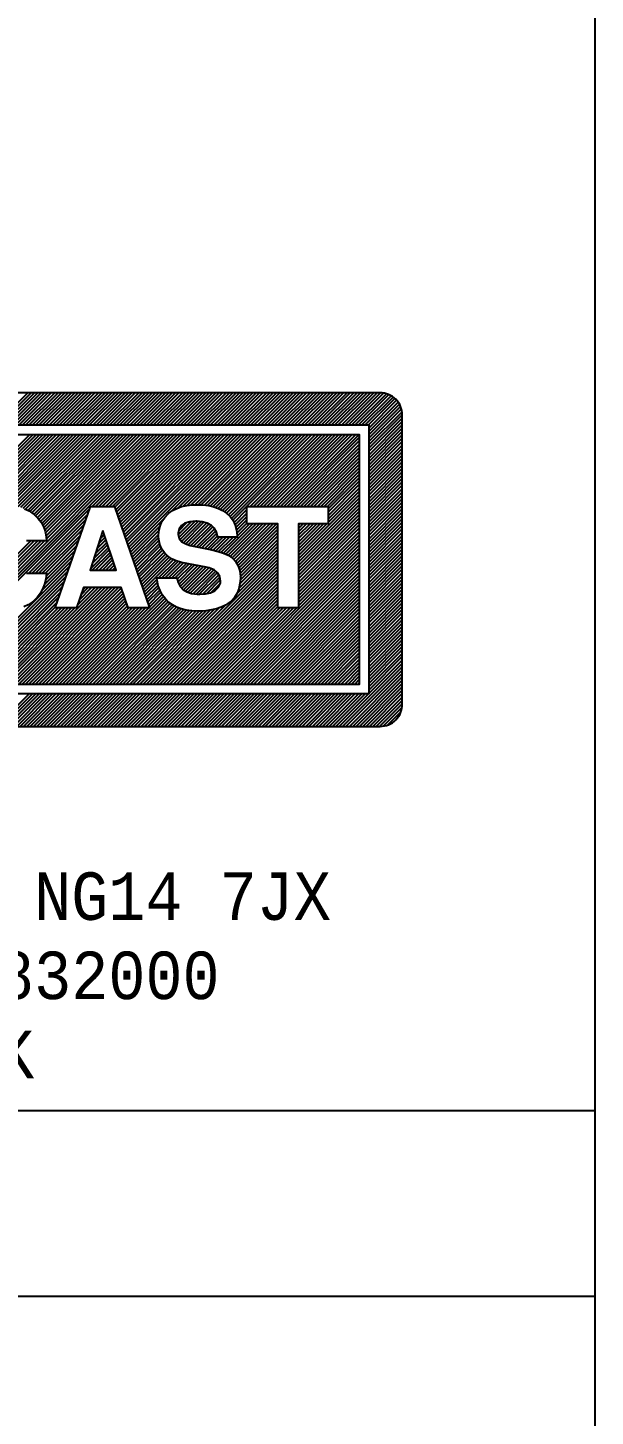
# Model space of a CAD drawing. Extents: x 0 to 40200, y 0 to 28450.
# Drawn here: x 39006 to 40200, y 2748 to 5670 of the extents above; entities that cross this region are included whole.
import ezdxf

# ---------------------------------------------------------------- set-up
doc = ezdxf.new("R2010")
doc.units = 0
doc.layers.get('0').update_dxf_attribs({"linetype": 'CONTINUOUS'})
doc.layers.add('TITLE_BLOCK', color=7, linetype='CONTINUOUS')
doc.styles.add('CADFONT1', font='monotxt.shx', dxfattribs={"width": 0.901937})

# ---------------------------------------------------------------- blocks, each defined once
blk = doc.blocks.new('*X10')
at = {"color": 172, "linetype": 'CONTINUOUS'}
for points in [[(38780.4, 4577.6), (39016.3, 4813.6)], [(38787.5, 4577.6), (39023.4, 4813.6)], [(38794.5, 4577.6), (39030.5, 4813.6)], [(38801.6, 4577.6), (39037.6, 4813.6)], [(38808.7, 4577.6), (39044.6, 4813.6)], [(38815.7, 4577.6), (39051.7, 4813.6)], [(38818.3, 4573.1), (39058.8, 4813.6)], [(38826.7, 4631), (39009.3, 4813.6)], [(38907.8, 4655.6), (39065.8, 4813.6)], [(38920.2, 4660.8), (39072.9, 4813.6)], [(38930.1, 4663.7), (39080, 4813.6)], [(38938.7, 4665.3), (39087.1, 4813.6)], [(38939.7, 4482.4), (39270.9, 4813.6)], [(38945.6, 4481.3), (39278, 4813.6)], [(38946.6, 4666.1), (39094.1, 4813.6)], [(38951.8, 4480.3), (39285, 4813.6)], [(38954, 4666.4), (39101.2, 4813.6)], [(38960.9, 4666.2), (39108.3, 4813.6)], [(38967.6, 4665.9), (39115.3, 4813.6)], [(38973.8, 4665), (39122.4, 4813.6)], [(38979.9, 4664), (39129.5, 4813.6)], [(38985.6, 4662.6), (39136.6, 4813.6)], [(38991, 4661), (39143.6, 4813.6)], [(38996.2, 4659.1), (39150.7, 4813.6)], [(39001.2, 4657), (39157.8, 4813.6)], [(39005.9, 4654.6), (39164.8, 4813.6)], [(39010.3, 4652), (39171.9, 4813.6)], [(39014.5, 4649.1), (39179, 4813.6)], [(39018.6, 4646.2), (39186.1, 4813.6)], [(39022.3, 4642.8), (39193.1, 4813.6)], [(39025.9, 4639.3), (39200.2, 4813.6)], [(39029.2, 4635.5), (39207.3, 4813.6)], [(39032.3, 4631.5), (39214.3, 4813.6)], [(39035.1, 4627.2), (39221.4, 4813.6)], [(39037.6, 4622.7), (39228.5, 4813.6)], [(39039.8, 4617.8), (39235.6, 4813.6)], [(39041.7, 4612.6), (39242.6, 4813.6)], [(39043.2, 4607.1), (39249.7, 4813.6)], [(39044.4, 4601.2), (39256.8, 4813.6)], [(39045, 4594.8), (39263.8, 4813.6)], [(39141.4, 4662.9), (39292.1, 4813.6)], [(39148.5, 4662.9), (39299.2, 4813.6)], [(39155.6, 4662.9), (39306.3, 4813.6)], [(39162.6, 4662.9), (39313.3, 4813.6)], [(39169.7, 4662.9), (39320.4, 4813.6)], [(39176.8, 4662.9), (39327.5, 4813.6)], [(39183.9, 4662.9), (39334.5, 4813.6)], [(39189.2, 4661.2), (39341.6, 4813.6)], [(39191, 4655.9), (39348.7, 4813.6)], [(39192.8, 4650.7), (39355.8, 4813.6)], [(39194.6, 4645.4), (39362.8, 4813.6)], [(39196.4, 4640.1), (39369.9, 4813.6)], [(39198.2, 4634.9), (39377, 4813.6)], [(39200, 4629.6), (39384, 4813.6)], [(39201.8, 4624.3), (39391.1, 4813.6)], [(39203.6, 4619.1), (39398.2, 4813.6)], [(39205.5, 4613.8), (39405.3, 4813.6)], [(39207.3, 4608.5), (39412.3, 4813.6)], [(39209.1, 4603.3), (39419.4, 4813.6)], [(39210.9, 4598), (39426.5, 4813.6)], [(39212.7, 4592.7), (39433.5, 4813.6)], [(39214.5, 4587.5), (39440.6, 4813.6)], [(39216.3, 4582.2), (39447.7, 4813.6)], [(39218.1, 4576.9), (39454.8, 4813.6)], [(39219.9, 4571.7), (39461.8, 4813.6)], [(39307.3, 4652), (39468.9, 4813.6)], [(39322.2, 4659.8), (39476, 4813.6)], [(39332.6, 4663.1), (39483, 4813.6)], [(39341.5, 4665), (39490.1, 4813.6)], [(39349.5, 4665.9), (39497.2, 4813.6)], [(39357, 4666.3), (39504.3, 4813.6)], [(39364.1, 4666.4), (39511.3, 4813.6)], [(39370.9, 4666.1), (39518.4, 4813.6)], [(39377.4, 4665.6), (39525.5, 4813.6)], [(39383.7, 4664.8), (39532.5, 4813.6)], [(39389.7, 4663.7), (39539.6, 4813.6)], [(39395.6, 4662.5), (39546.7, 4813.6)], [(39401, 4660.8), (39553.7, 4813.6)], [(39406.2, 4659), (39560.8, 4813.6)], [(39411, 4656.7), (39567.9, 4813.6)], [(39415.8, 4654.4), (39575, 4813.6)], [(39420, 4651.6), (39582, 4813.6)], [(39424.3, 4648.8), (39589.1, 4813.6)], [(39427.9, 4645.3), (39596.2, 4813.6)], [(39431.5, 4641.9), (39603.2, 4813.6)], [(39434.6, 4637.8), (39610.3, 4813.6)], [(39437.5, 4633.7), (39617.4, 4813.6)], [(39473.8, 4662.9), (39624.5, 4813.6)], [(39480.8, 4662.9), (39631.5, 4813.6)], [(39487.9, 4662.9), (39638.6, 4813.6)], [(39495, 4662.9), (39645.7, 4813.6)], [(39502.1, 4662.9), (39652.7, 4813.6)], [(39509.1, 4662.9), (39659.8, 4813.6)], [(39516.2, 4662.9), (39666.9, 4813.6)], [(39523.3, 4662.9), (39674, 4813.6)], [(39530.3, 4662.9), (39681, 4813.6)], [(39537.4, 4662.9), (39688.1, 4813.6)], [(39544.5, 4662.9), (39695.2, 4813.6)], [(39551.6, 4662.9), (39702.2, 4813.6)], [(39558.6, 4662.9), (39704.1, 4808.4)], [(39565.7, 4662.9), (39704.1, 4801.3)], [(39572.8, 4662.9), (39704.1, 4794.2)], [(39579.8, 4662.9), (39704.1, 4787.2)], [(39586.9, 4662.9), (39704.1, 4780.1)], [(39594, 4662.9), (39704.1, 4773)], [(39601, 4662.9), (39704.1, 4766)], [(39608.1, 4662.9), (39704.1, 4758.9)], [(39615.2, 4662.9), (39704.1, 4751.8)], [(39622.3, 4662.9), (39704.1, 4744.7)], [(39629.3, 4662.9), (39704.1, 4737.7)], [(39636.4, 4662.9), (39704.1, 4730.6)], [(39638.1, 4657.5), (39704.1, 4723.5)], [(39638.1, 4650.5), (39704.1, 4716.5)], [(39638.1, 4643.4), (39704.1, 4709.4)], [(39575.6, 4559.7), (39704.1, 4688.2)], [(39575.6, 4552.6), (39704.1, 4681.1)], [(39638.1, 4636.3), (39704.1, 4702.3)], [(39638.1, 4629.3), (39704.1, 4695.2)], [(38959.2, 4480.7), (39136, 4657.5)], [(39007.7, 4522.1), (39132.3, 4646.7)], [(39439.9, 4629), (39467, 4656.1)], [(39442.2, 4624.2), (39467, 4649)], [(39575.6, 4545.6), (39704.1, 4674)], [(39575.6, 4538.5), (39704.1, 4667)], [(39575.6, 4531.4), (39704.1, 4659.9)], [(39575.6, 4524.3), (39704.1, 4652.8)], [(39014.8, 4522.1), (39128.5, 4635.8)], [(39021.9, 4522.1), (39124.7, 4625)], [(39221.7, 4566.4), (39291.5, 4636.2)], [(39223.5, 4561.1), (39284.3, 4621.9)], [(39322.4, 4603.4), (39349.7, 4630.8)], [(39323.4, 4611.5), (39340.6, 4628.8)], [(39323.6, 4597.6), (39357.4, 4631.4)], [(39326, 4592.9), (39364.3, 4631.3)], [(39329.2, 4589), (39370.8, 4630.7)], [(39333.5, 4586.3), (39376.6, 4629.4)], [(39338.2, 4583.9), (39382.1, 4627.8)], [(39343.4, 4582.1), (39386.8, 4625.5)], [(39349, 4580.6), (39391.4, 4622.9)], [(39354.8, 4579.3), (39395.2, 4619.7)], [(39417.7, 4564.4), (39479.6, 4626.3)], [(39422.6, 4562.2), (39486.6, 4626.3)], [(39427.5, 4560), (39493.7, 4626.3)], [(39431.8, 4557.3), (39500.8, 4626.3)], [(39436, 4554.5), (39507.8, 4626.3)], [(39439.5, 4550.9), (39514.9, 4626.3)], [(39442.9, 4547.2), (39522, 4626.3)], [(39443.8, 4618.8), (39467, 4642)], [(39445.3, 4613.2), (39467, 4634.9)], [(39445.7, 4542.9), (39529.1, 4626.3)], [(39445.9, 4606.7), (39467, 4627.8)], [(39446.4, 4600.2), (39472.5, 4626.3)], [(39448.2, 4538.4), (39531.8, 4621.9)], [(39575.6, 4517.3), (39704.1, 4645.7)], [(39575.6, 4510.2), (39704.1, 4638.7)], [(39575.6, 4503.1), (39704.1, 4631.6)], [(39575.6, 4623.3), (39578.6, 4626.3)], [(39575.6, 4566.8), (39635.1, 4626.3)], [(39575.6, 4573.8), (39628.1, 4626.3)], [(39575.6, 4580.9), (39621, 4626.3)], [(39575.6, 4588), (39613.9, 4626.3)], [(39575.6, 4595.1), (39606.8, 4626.3)], [(39575.6, 4602.1), (39599.8, 4626.3)], [(39575.6, 4609.2), (39592.7, 4626.3)], [(39575.6, 4616.3), (39585.6, 4626.3)], [(39575.6, 4496.1), (39704.1, 4624.5)], [(39575.6, 4489), (39704.1, 4617.5)], [(38918.5, 4496.5), (39012.5, 4590.5)], [(38921.8, 4492.8), (39019.5, 4590.5)], [(38925.8, 4489.7), (39026.6, 4590.5)], [(38930, 4486.8), (39033.7, 4590.5)], [(38934.8, 4484.5), (39040.7, 4590.5)], [(39028.9, 4522.1), (39120.9, 4614.1)], [(39036, 4522.1), (39117.2, 4603.3)], [(39043.1, 4522.1), (39113.4, 4592.4)], [(39225.3, 4555.9), (39282.1, 4612.7)], [(39227.1, 4550.6), (39281.3, 4604.8)], [(39228.9, 4545.3), (39281, 4597.4)], [(39230.7, 4540.1), (39281.7, 4591.1)], [(39360.7, 4578.1), (39398.6, 4616)], [(39366.5, 4576.9), (39401.3, 4611.6)], [(39372.4, 4575.7), (39403.5, 4606.8)], [(39378.2, 4574.4), (39404.8, 4601)], [(39384.1, 4573.2), (39408.7, 4597.8)], [(39389.9, 4572), (39415.8, 4597.8)], [(39395.7, 4570.7), (39422.9, 4597.8)], [(39401.4, 4569.3), (39429.9, 4597.8)], [(39407.1, 4567.9), (39437, 4597.8)], [(39412.4, 4566.1), (39444.1, 4597.8)], [(39450, 4533.1), (39531.8, 4614.8)], [(39451.7, 4527.7), (39531.8, 4607.8)], [(39452.5, 4521.4), (39531.8, 4600.7)], [(39453.1, 4515), (39531.8, 4593.6)], [(39575.6, 4481.9), (39704.1, 4610.4)], [(39575.6, 4474.9), (39704.1, 4603.3)], [(39575.6, 4467.8), (39704.1, 4596.3)], [(39575.6, 4460.7), (39704.1, 4589.2)], [(39040.2, 4498), (39102.1, 4559.9)], [(39043, 4507.9), (39105.9, 4570.8)], [(39044.5, 4516.4), (39109.6, 4581.6)], [(39232.5, 4534.8), (39282.9, 4585.2)], [(39234.3, 4529.5), (39284.7, 4579.9)], [(39236.1, 4524.3), (39286.9, 4575.1)], [(39237.9, 4519), (39289.6, 4570.6)], [(39239.7, 4513.7), (39292.6, 4566.6)], [(39241.5, 4508.5), (39295.8, 4562.7)], [(39243.4, 4503.2), (39299.3, 4559.2)], [(39418.2, 4289.1), (39704.1, 4575)], [(39425.2, 4289.1), (39704.1, 4568)], [(39432.3, 4289.1), (39704.1, 4560.9)], [(39445.6, 4479.2), (39531.8, 4565.3)], [(39450.3, 4491), (39531.8, 4572.4)], [(39452.3, 4500), (39531.8, 4579.5)], [(39452.9, 4507.7), (39531.8, 4586.6)], [(39575.6, 4453.6), (39704.1, 4582.1)], [(38845.4, 4289.1), (39094.5, 4538.2)], [(39034.7, 4485.4), (39098.3, 4549.1)], [(39245.2, 4497.9), (39303.4, 4556.2)], [(39247, 4492.7), (39307.6, 4553.3)], [(39248.8, 4487.4), (39312.3, 4550.9)], [(39262.6, 4289.1), (39531.8, 4558.3)], [(39269.7, 4289.1), (39531.8, 4551.2)], [(39276.7, 4289.1), (39531.8, 4544.1)], [(39280.9, 4512.5), (39317.1, 4548.6)], [(39283.8, 4289.1), (39531.8, 4537.1)], [(39288, 4512.5), (39322.5, 4546.9)], [(39290.9, 4289.1), (39531.8, 4530)], [(39295, 4512.5), (39328, 4545.4)], [(39302.1, 4512.5), (39333.8, 4544.2)], [(39309.2, 4512.5), (39339.8, 4543)], [(39316.3, 4512.5), (39345.7, 4541.9)], [(39320.3, 4509.5), (39351.7, 4540.8)], [(39321.7, 4503.8), (39357.6, 4539.7)], [(39323.9, 4498.9), (39363.5, 4538.5)], [(39326.3, 4494.2), (39369.5, 4537.4)], [(39329.7, 4490.5), (39375.4, 4536.3)], [(39333.3, 4487.1), (39381.4, 4535.1)], [(39337.7, 4484.4), (39387, 4533.8)], [(39342.5, 4482.1), (39392.1, 4531.7)], [(39347.8, 4480.4), (39397.1, 4529.7)], [(39439.4, 4289.1), (39704.1, 4553.8)], [(39446.4, 4289.1), (39704.1, 4546.8)], [(39453.5, 4289.1), (39704.1, 4539.7)], [(39460.6, 4289.1), (39704.1, 4532.6)], [(38852.5, 4289.1), (39090.8, 4527.4)], [(38859.5, 4289.1), (39087, 4516.5)], [(38866.6, 4289.1), (39083.2, 4505.7)], [(39250.6, 4482.1), (39277.6, 4509.1)], [(39252.4, 4476.9), (39278.7, 4503.2)], [(39297.9, 4289.1), (39531.8, 4522.9)], [(39305, 4289.1), (39531.8, 4515.8)], [(39312.1, 4289.1), (39531.8, 4508.8)], [(39319.2, 4289.1), (39531.8, 4501.7)], [(39353.7, 4479.2), (39401.2, 4526.7)], [(39359.9, 4478.3), (39405.1, 4523.5)], [(39366.6, 4477.9), (39407.8, 4519.1)], [(39374.1, 4478.4), (39410, 4514.3)], [(39382, 4479.2), (39411, 4508.2)], [(39391.7, 4481.9), (39410.4, 4500.5)], [(39467.6, 4289.1), (39704.1, 4525.5)], [(39474.7, 4289.1), (39704.1, 4518.5)], [(39481.8, 4289.1), (39704.1, 4511.4)], [(39488.9, 4289.1), (39704.1, 4504.3)], [(38873.7, 4289.1), (39079.4, 4494.9)], [(38880.8, 4289.1), (39075.7, 4484)], [(38887.8, 4289.1), (39071.9, 4473.2)], [(38951.5, 4289.1), (39154.4, 4492)], [(38958.5, 4289.1), (39161.4, 4492)], [(38965.6, 4289.1), (39168.5, 4492)], [(38972.7, 4289.1), (39175.6, 4492)], [(38979.7, 4289.1), (39182.7, 4492)], [(38986.8, 4289.1), (39189.7, 4492)], [(38993.9, 4289.1), (39196.8, 4492)], [(39001, 4289.1), (39202.6, 4490.7)], [(39008, 4289.1), (39204.4, 4485.4)], [(39015.1, 4289.1), (39206.2, 4480.2)], [(39022.2, 4289.1), (39208, 4475)], [(39107, 4289.1), (39291.4, 4473.4)], [(39109.9, 4454.6), (39147.3, 4492)], [(39113.6, 4465.3), (39140.2, 4492)], [(39117.3, 4476.1), (39133.2, 4492)], [(39121, 4486.9), (39126.1, 4492)], [(39254.2, 4471.6), (39280, 4497.4)], [(39256, 4466.3), (39281.7, 4492.1)], [(39257.8, 4461.1), (39283.6, 4486.9)], [(39259.6, 4455.8), (39286, 4482.2)], [(39261.4, 4450.5), (39288.5, 4477.6)], [(39326.2, 4289.1), (39531.8, 4494.6)], [(39333.3, 4289.1), (39531.8, 4487.6)], [(39340.4, 4289.1), (39531.8, 4480.5)], [(39347.4, 4289.1), (39531.8, 4473.4)], [(39495.9, 4289.1), (39704.1, 4497.3)], [(39503, 4289.1), (39704.1, 4490.2)], [(39510.1, 4289.1), (39704.1, 4483.1)], [(39517.1, 4289.1), (39704.1, 4476)], [(38894.9, 4289.1), (39068.1, 4462.3)], [(38902, 4289.1), (39064.4, 4451.5)], [(38909, 4289.1), (39069.1, 4449.1)], [(38916.1, 4289.1), (39076.1, 4449.1)], [(38923.2, 4289.1), (39083.2, 4449.1)], [(38930.2, 4289.1), (39090.3, 4449.1)], [(38937.3, 4289.1), (39097.4, 4449.1)], [(38944.4, 4289.1), (39104.4, 4449.1)], [(39029.2, 4289.1), (39209.9, 4469.7)], [(39036.3, 4289.1), (39211.7, 4464.5)], [(39043.4, 4289.1), (39213.5, 4459.2)], [(39050.5, 4289.1), (39215.4, 4454)], [(39057.5, 4289.1), (39217.6, 4449.1)], [(39064.6, 4289.1), (39224.6, 4449.1)], [(39071.7, 4289.1), (39231.7, 4449.1)], [(39078.7, 4289.1), (39238.8, 4449.1)], [(39085.8, 4289.1), (39245.8, 4449.1)], [(39092.9, 4289.1), (39252.9, 4449.1)], [(39100, 4289.1), (39260, 4449.1)], [(39114.1, 4289.1), (39294.4, 4469.4)], [(39121.2, 4289.1), (39297.9, 4465.8)], [(39128.2, 4289.1), (39301.5, 4462.3)], [(39135.3, 4289.1), (39305.3, 4459.1)], [(39142.4, 4289.1), (39309.4, 4456.1)], [(39149.5, 4289.1), (39313.9, 4453.5)], [(39156.5, 4289.1), (39318.5, 4451.1)], [(39163.6, 4289.1), (39323.6, 4449.1)], [(39170.7, 4289.1), (39328.7, 4447.1)], [(39177.7, 4289.1), (39334.4, 4445.7)], [(39184.8, 4289.1), (39340.1, 4444.4)], [(39191.9, 4289.1), (39346.3, 4443.5)], [(39198.9, 4289.1), (39352.7, 4442.8)], [(39206, 4289.1), (39359.5, 4442.5)], [(39213.1, 4289.1), (39366.5, 4442.5)], [(39220.2, 4289.1), (39373.9, 4442.8)], [(39227.2, 4289.1), (39381.5, 4443.3)], [(39234.3, 4289.1), (39389.8, 4444.6)], [(39241.4, 4289.1), (39398.7, 4446.5)], [(39248.4, 4289.1), (39408.9, 4449.5)], [(39255.5, 4289.1), (39421.7, 4455.3)], [(39354.5, 4289.1), (39531.8, 4466.3)], [(39361.6, 4289.1), (39531.8, 4459.3)], [(39368.7, 4289.1), (39531.8, 4452.2)], [(39375.7, 4289.1), (39535.8, 4449.1)], [(39382.8, 4289.1), (39542.8, 4449.1)], [(39389.9, 4289.1), (39549.9, 4449.1)], [(39396.9, 4289.1), (39557, 4449.1)], [(39404, 4289.1), (39564, 4449.1)], [(39411.1, 4289.1), (39571.1, 4449.1)], [(39524.2, 4289.1), (39704.1, 4469)], [(39531.3, 4289.1), (39704.1, 4461.9)], [(39538.4, 4289.1), (39704.1, 4454.8)], [(39545.4, 4289.1), (39704.1, 4447.8)], [(39552.5, 4289.1), (39704.1, 4440.7)], [(39559.6, 4289.1), (39704.1, 4433.6)], [(39566.6, 4289.1), (39704.1, 4426.5)], [(39573.7, 4289.1), (39704.1, 4419.5)], [(39580.8, 4289.1), (39704.1, 4412.4)], [(39587.9, 4289.1), (39704.1, 4405.3)], [(39594.9, 4289.1), (39704.1, 4398.3)], [(39602, 4289.1), (39704.1, 4391.2)], [(39609.1, 4289.1), (39704.1, 4384.1)], [(39616.1, 4289.1), (39704.1, 4377)], [(39623.2, 4289.1), (39704.1, 4370)], [(39630.3, 4289.1), (39704.1, 4362.9)], [(39637.4, 4289.1), (39704.1, 4355.8)], [(39644.4, 4289.1), (39704.1, 4348.8)], [(39651.5, 4289.1), (39704.1, 4341.7)], [(39658.6, 4289.1), (39704.1, 4334.6)], [(39665.6, 4289.1), (39704.1, 4327.6)], [(39672.7, 4289.1), (39704.1, 4320.5)], [(39679.8, 4289.1), (39704.1, 4313.4)], [(39686.9, 4289.1), (39704.1, 4306.3)], [(39693.9, 4289.1), (39704.1, 4299.3)], [(39701, 4289.1), (39704.1, 4292.2)]]:
    blk.add_lwpolyline(points, dxfattribs=at)
blk = doc.blocks.new('*X11')
at = {"color": 172, "linetype": 'CONTINUOUS'}
for points in [[(39151.3, 4573.8), (39170, 4592.5)], [(39154.6, 4584.1), (39168.2, 4597.7)], [(39157.9, 4594.5), (39166.4, 4603)], [(39161.1, 4604.8), (39164.6, 4608.3)], [(39138.3, 4532.4), (39177.1, 4571.3)], [(39141.5, 4542.8), (39175.3, 4576.6)], [(39141.5, 4528.6), (39178.9, 4566)], [(39144.8, 4553.1), (39173.6, 4581.9)], [(39148.1, 4563.5), (39171.8, 4587.2)], [(39148.6, 4528.6), (39180.7, 4560.8)], [(39155.7, 4528.6), (39182.5, 4555.5)], [(39162.7, 4528.6), (39184.3, 4550.2)], [(39169.8, 4528.6), (39186.1, 4544.9)], [(39176.9, 4528.6), (39187.8, 4539.6)], [(39183.9, 4528.6), (39189.6, 4534.3)], [(39191, 4528.6), (39191.4, 4529)]]:
    blk.add_lwpolyline(points, dxfattribs=at)
blk = doc.blocks.new('*X12')
at = {"color": 172, "linetype": 'CONTINUOUS'}
for points in [[(38937.4, 4833.6), (39005.8, 4902.1)], [(38944.4, 4833.6), (39012.9, 4902.1)], [(38951.5, 4833.6), (39020, 4902.1)], [(38958.6, 4833.6), (39027, 4902.1)], [(38965.6, 4833.6), (39034.1, 4902.1)], [(38972.7, 4833.6), (39041.2, 4902.1)], [(38979.8, 4833.6), (39048.2, 4902.1)], [(38986.9, 4833.6), (39055.3, 4902.1)], [(38993.9, 4833.6), (39062.4, 4902.1)], [(39001, 4833.6), (39069.5, 4902.1)], [(39008.1, 4833.6), (39076.5, 4902.1)], [(39015.1, 4833.6), (39083.6, 4902.1)], [(39022.2, 4833.6), (39090.7, 4902.1)], [(39029.3, 4833.6), (39097.7, 4902.1)], [(39036.3, 4833.6), (39104.8, 4902.1)], [(39043.4, 4833.6), (39111.9, 4902.1)], [(39050.5, 4833.6), (39119, 4902.1)], [(39057.6, 4833.6), (39126, 4902.1)], [(39064.6, 4833.6), (39133.1, 4902.1)], [(39071.7, 4833.6), (39140.2, 4902.1)], [(39078.8, 4833.6), (39147.2, 4902.1)], [(39085.8, 4833.6), (39154.3, 4902.1)], [(39092.9, 4833.6), (39161.4, 4902.1)], [(39100, 4833.6), (39168.4, 4902.1)], [(39107.1, 4833.6), (39175.5, 4902.1)], [(39114.1, 4833.6), (39182.6, 4902.1)], [(39121.2, 4833.6), (39189.7, 4902.1)], [(39128.3, 4833.6), (39196.7, 4902.1)], [(39135.3, 4833.6), (39203.8, 4902.1)], [(39142.4, 4833.6), (39210.9, 4902.1)], [(39149.5, 4833.6), (39217.9, 4902.1)], [(39156.6, 4833.6), (39225, 4902.1)], [(39163.6, 4833.6), (39232.1, 4902.1)], [(39170.7, 4833.6), (39239.2, 4902.1)], [(39177.8, 4833.6), (39246.2, 4902.1)], [(39184.8, 4833.6), (39253.3, 4902.1)], [(39191.9, 4833.6), (39260.4, 4902.1)], [(39199, 4833.6), (39267.4, 4902.1)], [(39206.1, 4833.6), (39274.5, 4902.1)], [(39213.1, 4833.6), (39281.6, 4902.1)], [(39220.2, 4833.6), (39288.7, 4902.1)], [(39227.3, 4833.6), (39295.7, 4902.1)], [(39234.3, 4833.6), (39302.8, 4902.1)], [(39241.4, 4833.6), (39309.9, 4902.1)], [(39248.5, 4833.6), (39316.9, 4902.1)], [(39255.6, 4833.6), (39324, 4902.1)], [(39262.6, 4833.6), (39331.1, 4902.1)], [(39269.7, 4833.6), (39338.2, 4902.1)], [(39276.8, 4833.6), (39345.2, 4902.1)], [(39283.8, 4833.6), (39352.3, 4902.1)], [(39290.9, 4833.6), (39359.4, 4902.1)], [(39298, 4833.6), (39366.4, 4902.1)], [(39305, 4833.6), (39373.5, 4902.1)], [(39312.1, 4833.6), (39380.6, 4902.1)], [(39319.2, 4833.6), (39387.7, 4902.1)], [(39326.3, 4833.6), (39394.7, 4902.1)], [(39333.3, 4833.6), (39401.8, 4902.1)], [(39340.4, 4833.6), (39408.9, 4902.1)], [(39347.5, 4833.6), (39415.9, 4902.1)], [(39354.5, 4833.6), (39423, 4902.1)], [(39361.6, 4833.6), (39430.1, 4902.1)], [(39368.7, 4833.6), (39437.1, 4902.1)], [(39375.8, 4833.6), (39444.2, 4902.1)], [(39382.8, 4833.6), (39451.3, 4902.1)], [(39389.9, 4833.6), (39458.4, 4902.1)], [(39397, 4833.6), (39465.4, 4902.1)], [(39404, 4833.6), (39472.5, 4902.1)], [(39411.1, 4833.6), (39479.6, 4902.1)], [(39418.2, 4833.6), (39486.6, 4902.1)], [(39425.3, 4833.6), (39493.7, 4902.1)], [(39432.3, 4833.6), (39500.8, 4902.1)], [(39439.4, 4833.6), (39507.9, 4902.1)], [(39446.5, 4833.6), (39514.9, 4902.1)], [(39453.5, 4833.6), (39522, 4902.1)], [(39460.6, 4833.6), (39529.1, 4902.1)], [(39467.7, 4833.6), (39536.1, 4902.1)], [(39474.8, 4833.6), (39543.2, 4902.1)], [(39481.8, 4833.6), (39550.3, 4902.1)], [(39488.9, 4833.6), (39557.4, 4902.1)], [(39496, 4833.6), (39564.4, 4902.1)], [(39503, 4833.6), (39571.5, 4902.1)], [(39510.1, 4833.6), (39578.6, 4902.1)], [(39517.2, 4833.6), (39585.6, 4902.1)], [(39524.3, 4833.6), (39592.7, 4902.1)], [(39531.3, 4833.6), (39599.8, 4902.1)], [(39538.4, 4833.6), (39606.9, 4902.1)], [(39545.5, 4833.6), (39613.9, 4902.1)], [(39552.5, 4833.6), (39621, 4902.1)], [(39559.6, 4833.6), (39628.1, 4902.1)], [(39566.7, 4833.6), (39635.1, 4902.1)], [(39573.7, 4833.6), (39642.2, 4902.1)], [(39580.8, 4833.6), (39649.3, 4902.1)], [(39587.9, 4833.6), (39656.4, 4902.1)], [(39595, 4833.6), (39663.4, 4902.1)], [(39602, 4833.6), (39670.5, 4902.1)], [(39609.1, 4833.6), (39677.6, 4902.1)], [(39616.2, 4833.6), (39684.6, 4902.1)], [(39623.2, 4833.6), (39691.7, 4902.1)], [(39630.3, 4833.6), (39698.8, 4902.1)], [(39637.4, 4833.6), (39705.8, 4902.1)], [(39644.5, 4833.6), (39712.9, 4902.1)], [(39651.5, 4833.6), (39720, 4902.1)], [(39658.6, 4833.6), (39727.1, 4902.1)], [(39665.7, 4833.6), (39734.1, 4902.1)], [(39672.7, 4833.6), (39741.2, 4902.1)], [(39679.8, 4833.6), (39748.3, 4902)], [(39686.9, 4833.6), (39754.7, 4901.5)], [(39694, 4833.6), (39760.5, 4900.1)], [(39701, 4833.6), (39765.7, 4898.3)], [(39708.1, 4833.6), (39770.4, 4895.9)], [(39715.2, 4833.6), (39774.7, 4893.1)], [(39722.2, 4833.6), (39778.6, 4890)], [(39724.1, 4828.4), (39782.1, 4886.4)], [(39724.1, 4821.3), (39785.3, 4882.5)], [(39724.1, 4814.2), (39788, 4878.1)], [(39724.1, 4807.2), (39790.3, 4873.4)], [(39724.1, 4800.1), (39792.2, 4868.1)], [(39724.1, 4793), (39793.4, 4862.3)], [(39724.1, 4786), (39793.9, 4855.8)], [(39724.1, 4778.9), (39793.9, 4848.7)], [(39724.1, 4771.8), (39793.9, 4841.6)], [(39724.1, 4764.7), (39793.9, 4834.6)], [(39724.1, 4757.7), (39793.9, 4827.5)], [(39724.1, 4750.6), (39793.9, 4820.4)], [(39724.1, 4743.5), (39793.9, 4813.4)], [(39724.1, 4736.5), (39793.9, 4806.3)], [(39724.1, 4729.4), (39793.9, 4799.2)], [(39724.1, 4722.3), (39793.9, 4792.1)], [(39724.1, 4715.2), (39793.9, 4785.1)], [(39724.1, 4708.2), (39793.9, 4778)], [(39724.1, 4701.1), (39793.9, 4770.9)], [(39724.1, 4694), (39793.9, 4763.9)], [(39724.1, 4687), (39793.9, 4756.8)], [(39724.1, 4679.9), (39793.9, 4749.7)], [(39724.1, 4672.8), (39793.9, 4742.6)], [(39724.1, 4665.7), (39793.9, 4735.6)], [(39724.1, 4658.7), (39793.9, 4728.5)], [(39724.1, 4651.6), (39793.9, 4721.4)], [(39724.1, 4644.5), (39793.9, 4714.4)], [(39724.1, 4637.5), (39793.9, 4707.3)], [(39724.1, 4630.4), (39793.9, 4700.2)], [(39724.1, 4623.3), (39793.9, 4693.1)], [(39724.1, 4616.3), (39793.9, 4686.1)], [(39724.1, 4609.2), (39793.9, 4679)], [(39724.1, 4602.1), (39793.9, 4671.9)], [(39724.1, 4595), (39793.9, 4664.9)], [(39724.1, 4588), (39793.9, 4657.8)], [(39724.1, 4580.9), (39793.9, 4650.7)], [(39724.1, 4573.8), (39793.9, 4643.6)], [(39724.1, 4566.8), (39793.9, 4636.6)], [(39724.1, 4559.7), (39793.9, 4629.5)], [(39724.1, 4552.6), (39793.9, 4622.4)], [(39724.1, 4545.5), (39793.9, 4615.4)], [(39724.1, 4538.5), (39793.9, 4608.3)], [(39724.1, 4531.4), (39793.9, 4601.2)], [(39724.1, 4524.3), (39793.9, 4594.2)], [(39724.1, 4517.3), (39793.9, 4587.1)], [(39724.1, 4510.2), (39793.9, 4580)], [(39724.1, 4503.1), (39793.9, 4572.9)], [(39724.1, 4496), (39793.9, 4565.9)], [(39724.1, 4489), (39793.9, 4558.8)], [(39724.1, 4481.9), (39793.9, 4551.7)], [(39724.1, 4474.8), (39793.9, 4544.7)], [(39724.1, 4467.8), (39793.9, 4537.6)], [(39724.1, 4460.7), (39793.9, 4530.5)], [(39724.1, 4453.6), (39793.9, 4523.4)], [(39724.1, 4446.5), (39793.9, 4516.4)], [(39724.1, 4439.5), (39793.9, 4509.3)], [(39724.1, 4432.4), (39793.9, 4502.2)], [(39724.1, 4425.3), (39793.9, 4495.2)], [(39724.1, 4418.3), (39793.9, 4488.1)], [(39724.1, 4411.2), (39793.9, 4481)], [(39724.1, 4404.1), (39793.9, 4473.9)], [(39724.1, 4397), (39793.9, 4466.9)], [(39724.1, 4390), (39793.9, 4459.8)], [(39724.1, 4382.9), (39793.9, 4452.7)], [(39724.1, 4375.8), (39793.9, 4445.7)], [(39724.1, 4368.8), (39793.9, 4438.6)], [(39724.1, 4361.7), (39793.9, 4431.5)], [(39724.1, 4354.6), (39793.9, 4424.4)], [(39724.1, 4347.6), (39793.9, 4417.4)], [(39724.1, 4340.5), (39793.9, 4410.3)], [(39724.1, 4333.4), (39793.9, 4403.2)], [(39724.1, 4326.3), (39793.9, 4396.2)], [(39724.1, 4319.3), (39793.9, 4389.1)], [(39724.1, 4312.2), (39793.9, 4382)], [(39724.1, 4305.1), (39793.9, 4374.9)], [(39724.1, 4298.1), (39793.9, 4367.9)], [(39724.1, 4291), (39793.9, 4360.8)], [(39661.3, 4199.9), (39793.9, 4332.5)], [(39668.4, 4199.9), (39793.9, 4325.5)], [(39724.1, 4283.9), (39793.9, 4353.7)], [(39724.1, 4276.8), (39793.9, 4346.7)], [(39724.1, 4269.8), (39793.9, 4339.6)], [(39675.4, 4199.9), (39793.9, 4318.4)], [(39682.5, 4199.9), (39793.9, 4311.3)], [(39689.6, 4199.9), (39793.9, 4304.2)], [(39696.6, 4199.9), (39793.9, 4297.2)], [(38940, 4199.9), (39009.2, 4269.1)], [(38947.1, 4199.9), (39016.3, 4269.1)], [(38954.2, 4199.9), (39023.4, 4269.1)], [(38961.3, 4199.9), (39030.5, 4269.1)], [(38968.3, 4199.9), (39037.5, 4269.1)], [(38975.4, 4199.9), (39044.6, 4269.1)], [(38982.5, 4199.9), (39051.7, 4269.1)], [(38989.5, 4199.9), (39058.7, 4269.1)], [(38996.6, 4199.9), (39065.8, 4269.1)], [(39003.7, 4199.9), (39072.9, 4269.1)], [(39010.7, 4199.9), (39080, 4269.1)], [(39017.8, 4199.9), (39087, 4269.1)], [(39024.9, 4199.9), (39094.1, 4269.1)], [(39032, 4199.9), (39101.2, 4269.1)], [(39039, 4199.9), (39108.2, 4269.1)], [(39046.1, 4199.9), (39115.3, 4269.1)], [(39053.2, 4199.9), (39122.4, 4269.1)], [(39060.2, 4199.9), (39129.5, 4269.1)], [(39067.3, 4199.9), (39136.5, 4269.1)], [(39074.4, 4199.9), (39143.6, 4269.1)], [(39081.5, 4199.9), (39150.7, 4269.1)], [(39088.5, 4199.9), (39157.7, 4269.1)], [(39095.6, 4199.9), (39164.8, 4269.1)], [(39102.7, 4199.9), (39171.9, 4269.1)], [(39109.7, 4199.9), (39178.9, 4269.1)], [(39116.8, 4199.9), (39186, 4269.1)], [(39123.9, 4199.9), (39193.1, 4269.1)], [(39131, 4199.9), (39200.2, 4269.1)], [(39138, 4199.9), (39207.2, 4269.1)], [(39145.1, 4199.9), (39214.3, 4269.1)], [(39152.2, 4199.9), (39221.4, 4269.1)], [(39159.2, 4199.9), (39228.4, 4269.1)], [(39166.3, 4199.9), (39235.5, 4269.1)], [(39173.4, 4199.9), (39242.6, 4269.1)], [(39180.5, 4199.9), (39249.7, 4269.1)], [(39187.5, 4199.9), (39256.7, 4269.1)], [(39194.6, 4199.9), (39263.8, 4269.1)], [(39201.7, 4199.9), (39270.9, 4269.1)], [(39208.7, 4199.9), (39277.9, 4269.1)], [(39215.8, 4199.9), (39285, 4269.1)], [(39222.9, 4199.9), (39292.1, 4269.1)], [(39230, 4199.9), (39299.2, 4269.1)], [(39237, 4199.9), (39306.2, 4269.1)], [(39244.1, 4199.9), (39313.3, 4269.1)], [(39251.2, 4199.9), (39320.4, 4269.1)], [(39258.2, 4199.9), (39327.4, 4269.1)], [(39265.3, 4199.9), (39334.5, 4269.1)], [(39272.4, 4199.9), (39341.6, 4269.1)], [(39279.4, 4199.9), (39348.7, 4269.1)], [(39286.5, 4199.9), (39355.7, 4269.1)], [(39293.6, 4199.9), (39362.8, 4269.1)], [(39300.7, 4199.9), (39369.9, 4269.1)], [(39307.7, 4199.9), (39376.9, 4269.1)], [(39314.8, 4199.9), (39384, 4269.1)], [(39321.9, 4199.9), (39391.1, 4269.1)], [(39328.9, 4199.9), (39398.2, 4269.1)], [(39336, 4199.9), (39405.2, 4269.1)], [(39343.1, 4199.9), (39412.3, 4269.1)], [(39350.2, 4199.9), (39419.4, 4269.1)], [(39357.2, 4199.9), (39426.4, 4269.1)], [(39364.3, 4199.9), (39433.5, 4269.1)], [(39371.4, 4199.9), (39440.6, 4269.1)], [(39378.4, 4199.9), (39447.6, 4269.1)], [(39385.5, 4199.9), (39454.7, 4269.1)], [(39392.6, 4199.9), (39461.8, 4269.1)], [(39399.7, 4199.9), (39468.9, 4269.1)], [(39406.7, 4199.9), (39475.9, 4269.1)], [(39413.8, 4199.9), (39483, 4269.1)], [(39420.9, 4199.9), (39490.1, 4269.1)], [(39427.9, 4199.9), (39497.1, 4269.1)], [(39435, 4199.9), (39504.2, 4269.1)], [(39442.1, 4199.9), (39511.3, 4269.1)], [(39449.2, 4199.9), (39518.4, 4269.1)], [(39456.2, 4199.9), (39525.4, 4269.1)], [(39463.3, 4199.9), (39532.5, 4269.1)], [(39470.4, 4199.9), (39539.6, 4269.1)], [(39477.4, 4199.9), (39546.6, 4269.1)], [(39484.5, 4199.9), (39553.7, 4269.1)], [(39491.6, 4199.9), (39560.8, 4269.1)], [(39498.7, 4199.9), (39567.9, 4269.1)], [(39505.7, 4199.9), (39574.9, 4269.1)], [(39512.8, 4199.9), (39582, 4269.1)], [(39519.9, 4199.9), (39589.1, 4269.1)], [(39526.9, 4199.9), (39596.1, 4269.1)], [(39534, 4199.9), (39603.2, 4269.1)], [(39541.1, 4199.9), (39610.3, 4269.1)], [(39548.1, 4199.9), (39617.4, 4269.1)], [(39555.2, 4199.9), (39624.4, 4269.1)], [(39562.3, 4199.9), (39631.5, 4269.1)], [(39569.4, 4199.9), (39638.6, 4269.1)], [(39576.4, 4199.9), (39645.6, 4269.1)], [(39583.5, 4199.9), (39652.7, 4269.1)], [(39590.6, 4199.9), (39659.8, 4269.1)], [(39597.6, 4199.9), (39666.9, 4269.1)], [(39604.7, 4199.9), (39673.9, 4269.1)], [(39611.8, 4199.9), (39681, 4269.1)], [(39618.9, 4199.9), (39688.1, 4269.1)], [(39625.9, 4199.9), (39695.1, 4269.1)], [(39633, 4199.9), (39702.2, 4269.1)], [(39640.1, 4199.9), (39709.3, 4269.1)], [(39647.1, 4199.9), (39716.4, 4269.1)], [(39654.2, 4199.9), (39723.4, 4269.1)], [(39703.7, 4199.9), (39793.9, 4290.1)], [(39710.8, 4199.9), (39793.9, 4283)], [(39717.9, 4199.9), (39793.9, 4276)], [(39724.9, 4199.9), (39793.9, 4268.9)], [(39732, 4199.9), (39793.9, 4261.8)], [(39739.1, 4199.9), (39793.9, 4254.7)], [(39746.1, 4199.9), (39793.9, 4247.7)], [(39753.6, 4200.3), (39793.5, 4240.2)], [(39763, 4202.6), (39791.2, 4230.8)]]:
    blk.add_lwpolyline(points, dxfattribs=at)

msp = doc.modelspace()

# ---------------------------------------------------------------- linework, layer by layer
at = {"color": 172, "linetype": 'CONTINUOUS'}
msp.add_lwpolyline([(37152.7296, 4199.88075), (39747.2704, 4199.88075), (39747.2704, 4199.88075, 0.4142135624), (39793.9264, 4246.53675), (39793.9264, 4855.39755), (39793.9264, 4855.39755, 0.4142135624), (39747.2704, 4902.05355), (37152.7296, 4902.05355), (37152.7296, 4902.05355, 0.4142135624), (37106.0736, 4855.39755), (37106.0736, 4246.53675), (37106.0736, 4246.53675, 0.4142135624), (37152.7296, 4199.88075)], format="xyb", dxfattribs=at)
msp.add_lwpolyline([(37152.7296, 4199.88075), (39747.2704, 4199.88075), (39747.2704, 4199.88075, 0.4142135624), (39793.9264, 4246.53675), (39793.9264, 4855.39755), (39793.9264, 4855.39755, 0.4142135624), (39747.2704, 4902.05355), (37152.7296, 4902.05355), (37152.7296, 4902.05355, 0.4142135624), (37106.0736, 4855.39755), (37106.0736, 4246.53675), (37106.0736, 4246.53675, 0.4142135624), (37152.7296, 4199.88075)], format="xyb", dxfattribs=at)
msp.add_lwpolyline([(37152.7296, 4199.88075), (39747.2704, 4199.88075), (39747.2704, 4199.88075, 0.4142135624), (39793.9264, 4246.53675), (39793.9264, 4855.39755), (39793.9264, 4855.39755, 0.4142135624), (39747.2704, 4902.05355), (37152.7296, 4902.05355), (37152.7296, 4902.05355, 0.4142135624), (37106.0736, 4855.39755), (37106.0736, 4246.53675), (37106.0736, 4246.53675, 0.4142135624), (37152.7296, 4199.88075)], format="xyb", dxfattribs=at)
for points in [[(37176.0576, 4269.08715), (39724.10304, 4269.08715), (39724.10304, 4833.59261), (37176.0576, 4833.59261), (37176.0576, 4269.08715)], [(37176.0576, 4269.08715), (39724.10304, 4269.08715), (39724.10304, 4833.59261), (37176.0576, 4833.59261), (37176.0576, 4269.08715)], [(37176.0576, 4269.08715), (39724.10304, 4269.08715), (39724.10304, 4833.59261), (37176.0576, 4833.59261), (37176.0576, 4269.08715)], [(37196.0576, 4289.08715), (39704.10304, 4289.08715), (39704.10304, 4813.59261), (37196.0576, 4813.59261), (37196.0576, 4289.08715)], [(38999.10021, 4658.00204), (39008.41098, 4653.34665), (39016.98669, 4647.46616), (39019.31439, 4645.62851), (39027.15504, 4638.03288), (39033.77059, 4629.57968), (39038.7935, 4620.39142), (39042.46881, 4610.46809), (39044.67399, 4599.6872), (39045.28654, 4590.49894), (39003.38807, 4590.49894)], [(38999.10021, 4658.00204), (39008.41098, 4653.34665), (39016.98669, 4647.46616), (39019.31439, 4645.62851), (39027.15504, 4638.03288), (39033.77059, 4629.57968), (39038.7935, 4620.39142), (39042.46881, 4610.46809), (39044.67399, 4599.6872), (39045.28654, 4590.49894), (39003.38807, 4590.49894)], [(39063.54055, 4449.12221), (39137.90422, 4662.90244), (39188.62343, 4662.90244), (39261.8845, 4449.12221), (39217.04579, 4449.12221), (39202.09955, 4492.00077), (39122.71296, 4492.00077), (39108.01174, 4449.12221), (39063.54055, 4449.12221)], [(39063.54055, 4449.12221), (39137.90422, 4662.90244), (39188.62343, 4662.90244), (39261.8845, 4449.12221), (39217.04579, 4449.12221), (39202.09955, 4492.00077), (39122.71296, 4492.00077), (39108.01174, 4449.12221), (39063.54055, 4449.12221)], [(39280.87358, 4599.31967), (39281.73115, 4610.95813), (39284.18135, 4621.61652), (39288.22419, 4631.29482), (39293.98217, 4639.87053), (39301.33278, 4647.58867), (39302.55788, 4648.56875), (39310.52104, 4654.32673), (39319.46428, 4658.85961), (39329.3876, 4662.4124), (39340.29101, 4664.8626), (39352.17449, 4666.21022), (39361.48526, 4666.45524), (39374.34883, 4665.9652), (39386.10981, 4664.49507), (39397.01321, 4662.16738), (39406.93653, 4658.7371), (39415.87978, 4654.32673), (39424.1631, 4648.84699), (39432.05112, 4641.34065), (39438.05411, 4633.00996), (39442.46448, 4623.57668), (39445.28221, 4613.16332), (39446.38481, 4601.64736), (39446.50732, 4597.84955), (39405.46641, 4597.84955), (39403.13872, 4608.63044), (39397.74827, 4617.45117), (39392.23531, 4622.47409), (39383.41458, 4627.3745), (39373.12373, 4630.43725), (39361.24024, 4631.53984), (39359.77012, 4631.53984), (39346.90655, 4630.55976), (39336.6157, 4627.61952), (39329.14258, 4622.5966), (39324.36469, 4615.61352), (39322.28201, 4606.67028), (39322.28201, 4603.97505), (39324.11967, 4595.15432), (39329.87764, 4588.17124), (39339.55595, 4583.14833), (39347.76413, 4580.82063), (39392.84787, 4571.38735), (39406.20147, 4568.20209), (39417.59492, 4564.40427), (39427.15071, 4560.23893), (39434.74634, 4555.46103), (39436.82901, 4553.8684), (39443.56707, 4546.51779), (39448.58999, 4537.69706), (39451.77525, 4527.4062), (39453.12286, 4515.52272), (39453.24537, 4512.21494), (39452.3878, 4500.45397), (39450.06011, 4489.67308), (39446.13978, 4479.99477), (39440.62683, 4471.29655), (39433.52124, 4463.70092), (39429.72342, 4460.63817), (39421.88277, 4455.37023), (39412.93953, 4450.95986), (39403.26123, 4447.52958), (39392.48033, 4444.95687), (39380.84187, 4443.24172), (39368.34583, 4442.50666), (39363.56794, 4442.38415), (39350.94939, 4442.87419), (39339.43344, 4444.46683), (39328.65254, 4447.16205), (39318.97424, 4450.83735), (39310.031, 4455.61525), (39302.92541, 4460.88319), (39295.32978, 4468.2338), (39289.08176, 4476.44198), (39284.05884, 4485.75275), (39280.26103, 4496.0436), (39277.81082, 4507.31454), (39277.07576, 4512.45996), (39319.58679, 4512.45996), (39322.03699, 4502.53664), (39326.20234, 4494.32846), (39332.32785, 4487.71291), (39340.41352, 4482.81251), (39350.21433, 4479.62724), (39361.9753, 4478.03461), (39367.61077, 4477.9121), (39380.10681, 4478.76967), (39390.64268, 4481.34238), (39399.3409, 4485.50773), (39407.42657, 4492.85834), (39411.10188, 4502.41413), (39411.3469, 4505.72191), (39409.87678, 4515.40021), (39405.3439, 4523.36337), (39397.87078, 4529.36637), (39387.45742, 4533.65422), (39381.45442, 4535.12434), (39329.26509, 4545.04767), (39318.23918, 4548.11042), (39308.31585, 4552.76581), (39299.61763, 4558.89132), (39294.3497, 4564.15925), (39287.85666, 4572.97998), (39283.44629, 4582.7808), (39281.24111, 4593.31667), (39280.87358, 4599.31967)], [(39280.87358, 4599.31967), (39281.73115, 4610.95813), (39284.18135, 4621.61652), (39288.22419, 4631.29482), (39293.98217, 4639.87053), (39301.33278, 4647.58867), (39302.55788, 4648.56875), (39310.52104, 4654.32673), (39319.46428, 4658.85961), (39329.3876, 4662.4124), (39340.29101, 4664.8626), (39352.17449, 4666.21022), (39361.48526, 4666.45524), (39374.34883, 4665.9652), (39386.10981, 4664.49507), (39397.01321, 4662.16738), (39406.93653, 4658.7371), (39415.87978, 4654.32673), (39424.1631, 4648.84699), (39432.05112, 4641.34065), (39438.05411, 4633.00996), (39442.46448, 4623.57668), (39445.28221, 4613.16332), (39446.38481, 4601.64736), (39446.50732, 4597.84955), (39405.46641, 4597.84955), (39403.13872, 4608.63044), (39397.74827, 4617.45117), (39392.23531, 4622.47409), (39383.41458, 4627.3745), (39373.12373, 4630.43725), (39361.24024, 4631.53984), (39359.77012, 4631.53984), (39346.90655, 4630.55976), (39336.6157, 4627.61952), (39329.14258, 4622.5966), (39324.36469, 4615.61352), (39322.28201, 4606.67028), (39322.28201, 4603.97505), (39324.11967, 4595.15432), (39329.87764, 4588.17124), (39339.55595, 4583.14833), (39347.76413, 4580.82063), (39392.84787, 4571.38735), (39406.20147, 4568.20209), (39417.59492, 4564.40427), (39427.15071, 4560.23893), (39434.74634, 4555.46103), (39436.82901, 4553.8684), (39443.56707, 4546.51779), (39448.58999, 4537.69706), (39451.77525, 4527.4062), (39453.12286, 4515.52272), (39453.24537, 4512.21494), (39452.3878, 4500.45397), (39450.06011, 4489.67308), (39446.13978, 4479.99477), (39440.62683, 4471.29655), (39433.52124, 4463.70092), (39429.72342, 4460.63817), (39421.88277, 4455.37023), (39412.93953, 4450.95986), (39403.26123, 4447.52958), (39392.48033, 4444.95687), (39380.84187, 4443.24172), (39368.34583, 4442.50666), (39363.56794, 4442.38415), (39350.94939, 4442.87419), (39339.43344, 4444.46683), (39328.65254, 4447.16205), (39318.97424, 4450.83735), (39310.031, 4455.61525), (39302.92541, 4460.88319), (39295.32978, 4468.2338), (39289.08176, 4476.44198), (39284.05884, 4485.75275), (39280.26103, 4496.0436), (39277.81082, 4507.31454), (39277.07576, 4512.45996), (39319.58679, 4512.45996), (39322.03699, 4502.53664), (39326.20234, 4494.32846), (39332.32785, 4487.71291), (39340.41352, 4482.81251), (39350.21433, 4479.62724), (39361.9753, 4478.03461), (39367.61077, 4477.9121), (39380.10681, 4478.76967), (39390.64268, 4481.34238), (39399.3409, 4485.50773), (39407.42657, 4492.85834), (39411.10188, 4502.41413), (39411.3469, 4505.72191), (39409.87678, 4515.40021), (39405.3439, 4523.36337), (39397.87078, 4529.36637), (39387.45742, 4533.65422), (39381.45442, 4535.12434), (39329.26509, 4545.04767), (39318.23918, 4548.11042), (39308.31585, 4552.76581), (39299.61763, 4558.89132), (39294.3497, 4564.15925), (39287.85666, 4572.97998), (39283.44629, 4582.7808), (39281.24111, 4593.31667), (39280.87358, 4599.31967)], [(39466.96651, 4662.90244), (39638.11321, 4662.90244), (39638.11321, 4626.2719), (39575.63302, 4626.2719), (39575.63302, 4449.12221), (39531.77439, 4449.12221), (39531.77439, 4626.2719), (39466.96651, 4626.2719), (39466.96651, 4662.90244)], [(39466.96651, 4662.90244), (39638.11321, 4662.90244), (39638.11321, 4626.2719), (39575.63302, 4626.2719), (39575.63302, 4449.12221), (39531.77439, 4449.12221), (39531.77439, 4626.2719), (39466.96651, 4626.2719), (39466.96651, 4662.90244)], [(39163.38633, 4611.93822), (39137.04665, 4528.63131), (39191.56367, 4528.63131), (39163.38633, 4611.93822)], [(39163.38633, 4611.93822), (39137.04665, 4528.63131), (39191.56367, 4528.63131), (39163.38633, 4611.93822)], [(39002.89802, 4522.13827), (39045.28654, 4522.13827), (39043.5714, 4510.13227), (39040.63115, 4499.10636), (39036.58832, 4488.93801), (39031.5654, 4479.74975), (39025.43989, 4471.54157), (39018.21179, 4464.19096), (39014.90402, 4461.49574), (39006.57333, 4455.86027), (38997.50758, 4451.3274)], [(39002.89802, 4522.13827), (39045.28654, 4522.13827), (39043.5714, 4510.13227), (39040.63115, 4499.10636), (39036.58832, 4488.93801), (39031.5654, 4479.74975), (39025.43989, 4471.54157), (39018.21179, 4464.19096), (39014.90402, 4461.49574), (39006.57333, 4455.86027), (38997.50758, 4451.3274)]]:
    msp.add_lwpolyline(points, dxfattribs=at)
at = {"layer": 'TITLE_BLOCK', "color": 172, "linetype": 'CONTINUOUS'}
for p, q in [((36700, 3391.25278), (40200, 3391.25278)), ((36700, 3391.25278), (40200, 3391.25278)), ((40200, 3000), (36700, 3000)), ((40200, 3000), (36700, 3000)), ((40200, 3000), (36700, 3000)), ((40200, 3000), (36700, 3000))]:
    msp.add_line(p, q, dxfattribs=at)
msp.add_lwpolyline([(0, 28450), (0, 0), (40200, 0), (40200, 28450), (0, 28450)], dxfattribs=at)

# ---------------------------------------------------------------- block references
at = {"color": 172}
for name in ['*X12', '*X10', '*X11']:
    msp.add_blockref(name, (0, 0), dxfattribs=at)

# ---------------------------------------------------------------- texts
at = {"layer": 'TITLE_BLOCK', "color": 1, "linetype": 'CONTINUOUS', "insert": (37067.63013, 4226.12392), "char_height": 99.9998, "attachment_point": 1, "style": 'CADFONT1'}
msp.add_mtext('\\P\\PHOVERINGHAM, NOTTINGHAM, NG14 7JX\\P    TELEPHONE  (01636)  832000\\P       WWW.FORTERRA.CO.UK', dxfattribs=at)

doc.saveas('drawing.dxf')
